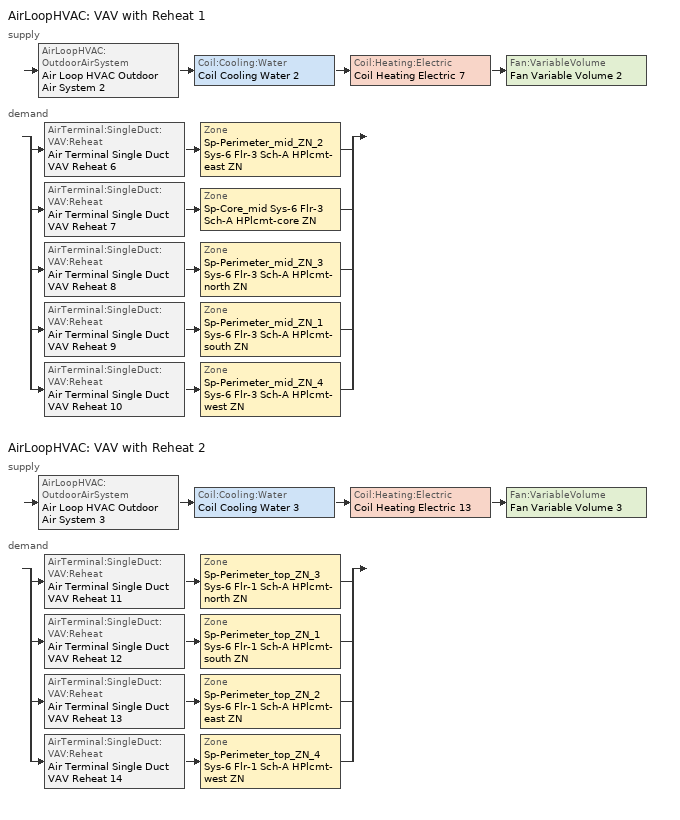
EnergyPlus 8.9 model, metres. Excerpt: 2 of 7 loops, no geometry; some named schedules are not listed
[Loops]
AirLoopHVAC 'VAV with Reheat 1'
 supply: AirLoopHVAC:OutdoorAirSystem 'Air Loop HVAC Outdoor Air System 2' > Coil:Cooling:Water 'Coil Cooling Water 2' > Coil:Heating:Electric 'Coil Heating Electric 7' > Fan:VariableVolume 'Fan Variable Volume 2'
 demand: split
  | AirTerminal:SingleDuct:VAV:Reheat 'Air Terminal Single Duct VAV Reheat 6' > Zone 'Sp-Perimeter_mid_ZN_2 Sys-6 Flr-3 Sch-A HPlcmt-east ZN'
  | AirTerminal:SingleDuct:VAV:Reheat 'Air Terminal Single Duct VAV Reheat 7' > Zone 'Sp-Core_mid Sys-6 Flr-3 Sch-A HPlcmt-core ZN'
  | AirTerminal:SingleDuct:VAV:Reheat 'Air Terminal Single Duct VAV Reheat 8' > Zone 'Sp-Perimeter_mid_ZN_3 Sys-6 Flr-3 Sch-A HPlcmt-north ZN'
  | AirTerminal:SingleDuct:VAV:Reheat 'Air Terminal Single Duct VAV Reheat 9' > Zone 'Sp-Perimeter_mid_ZN_1 Sys-6 Flr-3 Sch-A HPlcmt-south ZN'
  | AirTerminal:SingleDuct:VAV:Reheat 'Air Terminal Single Duct VAV Reheat 10' > Zone 'Sp-Perimeter_mid_ZN_4 Sys-6 Flr-3 Sch-A HPlcmt-west ZN'
AirLoopHVAC 'VAV with Reheat 2'
 supply: AirLoopHVAC:OutdoorAirSystem 'Air Loop HVAC Outdoor Air System 3' > Coil:Cooling:Water 'Coil Cooling Water 3' > Coil:Heating:Electric 'Coil Heating Electric 13' > Fan:VariableVolume 'Fan Variable Volume 3'
 demand: split
  | AirTerminal:SingleDuct:VAV:Reheat 'Air Terminal Single Duct VAV Reheat 11' > Zone 'Sp-Perimeter_top_ZN_3 Sys-6 Flr-1 Sch-A HPlcmt-north ZN'
  | AirTerminal:SingleDuct:VAV:Reheat 'Air Terminal Single Duct VAV Reheat 12' > Zone 'Sp-Perimeter_top_ZN_1 Sys-6 Flr-1 Sch-A HPlcmt-south ZN'
  | AirTerminal:SingleDuct:VAV:Reheat 'Air Terminal Single Duct VAV Reheat 13' > Zone 'Sp-Perimeter_top_ZN_2 Sys-6 Flr-1 Sch-A HPlcmt-east ZN'
  | AirTerminal:SingleDuct:VAV:Reheat 'Air Terminal Single Duct VAV Reheat 14' > Zone 'Sp-Perimeter_top_ZN_4 Sys-6 Flr-1 Sch-A HPlcmt-west ZN'
[ZoneControl:Thermostat] Control Object Type 1=ThermostatSetpoint:DualSetpoint
Name | Zone or ZoneList | Control Type Schedule | Control Name 1
Sp-Core_mid Sys-6 Flr-3 Sch-A HPlcmt-core ZN Thermostat | Sp-Core_mid Sys-6 Flr-3 Sch-A HPlcmt-core ZN | Sp-Core_mid Sys-6 Flr-3 Sch-A HPlcmt-core ZN Thermostat Schedule | Space Function Office - open plan Thermostat 30
Sp-Perimeter_mid_ZN_1 Sys-6 Flr-3 Sch-A HPlcmt-south ZN Thermostat | Sp-Perimeter_mid_ZN_1 Sys-6 Flr-3 Sch-A HPlcmt-south ZN | Sp-Perimeter_mid_ZN_1 Sys-6 Flr-3 Sch-A HPlcmt-south ZN Thermostat Schedule | Space Function Office - open plan Thermostat 29
Sp-Perimeter_mid_ZN_2 Sys-6 Flr-3 Sch-A HPlcmt-east ZN Thermostat | Sp-Perimeter_mid_ZN_2 Sys-6 Flr-3 Sch-A HPlcmt-east ZN | Sp-Perimeter_mid_ZN_2 Sys-6 Flr-3 Sch-A HPlcmt-east ZN Thermostat Schedule | Space Function Office - open plan Thermostat 27
Sp-Perimeter_mid_ZN_3 Sys-6 Flr-3 Sch-A HPlcmt-north ZN Thermostat | Sp-Perimeter_mid_ZN_3 Sys-6 Flr-3 Sch-A HPlcmt-north ZN | Sp-Perimeter_mid_ZN_3 Sys-6 Flr-3 Sch-A HPlcmt-north ZN Thermostat Schedule | Space Function Office - open plan Thermostat 26
Sp-Perimeter_mid_ZN_4 Sys-6 Flr-3 Sch-A HPlcmt-west ZN Thermostat | Sp-Perimeter_mid_ZN_4 Sys-6 Flr-3 Sch-A HPlcmt-west ZN | Sp-Perimeter_mid_ZN_4 Sys-6 Flr-3 Sch-A HPlcmt-west ZN Thermostat Schedule | Space Function Office - open plan Thermostat 28
Sp-Perimeter_top_ZN_1 Sys-6 Flr-1 Sch-A HPlcmt-south ZN Thermostat | Sp-Perimeter_top_ZN_1 Sys-6 Flr-1 Sch-A HPlcmt-south ZN | Sp-Perimeter_top_ZN_1 Sys-6 Flr-1 Sch-A HPlcmt-south ZN Thermostat Schedule | Space Function Office - open plan Thermostat 19
Sp-Perimeter_top_ZN_2 Sys-6 Flr-1 Sch-A HPlcmt-east ZN Thermostat | Sp-Perimeter_top_ZN_2 Sys-6 Flr-1 Sch-A HPlcmt-east ZN | Sp-Perimeter_top_ZN_2 Sys-6 Flr-1 Sch-A HPlcmt-east ZN Thermostat Schedule | Space Function Office - open plan Thermostat 17
Sp-Perimeter_top_ZN_3 Sys-6 Flr-1 Sch-A HPlcmt-north ZN Thermostat | Sp-Perimeter_top_ZN_3 Sys-6 Flr-1 Sch-A HPlcmt-north ZN | Sp-Perimeter_top_ZN_3 Sys-6 Flr-1 Sch-A HPlcmt-north ZN Thermostat Schedule | Space Function Office - open plan Thermostat 16
Sp-Perimeter_top_ZN_4 Sys-6 Flr-1 Sch-A HPlcmt-west ZN Thermostat | Sp-Perimeter_top_ZN_4 Sys-6 Flr-1 Sch-A HPlcmt-west ZN | Sp-Perimeter_top_ZN_4 Sys-6 Flr-1 Sch-A HPlcmt-west ZN Thermostat Schedule | Space Function Office - open plan Thermostat 18
[ThermostatSetpoint:DualSetpoint] Heating Setpoint Temperature Schedule=NECB-A-Thermostat Setpoint-Heating; Cooling Setpoint Temperature Schedule=NECB-A-Thermostat Setpoint-Cooling
Space Function Office - open plan Thermostat 30; Space Function Office - open plan Thermostat 29; Space Function Office - open plan Thermostat 27; Space Function Office - open plan Thermostat 26; Space Function Office - open plan Thermostat 28; Space Function Office - open plan Thermostat 19; Space Function Office - open plan Thermostat 17; Space Function Office - open plan Thermostat 16; Space Function Office - open plan Thermostat 18
[AirTerminal:SingleDuct:VAV:Reheat] Availability Schedule=Always On Discrete; Maximum Air Flow Rate {m3/s}=Autosize; Zone Minimum Air Flow Input Method=Constant; Constant Minimum Air Flow Fraction=0.3; Maximum Hot Water or Steam Flow Rate {m3/s}=Autosize; Minimum Hot Water or Steam Flow Rate {m3/s}=0; Convergence Tolerance=0.001; Damper Heating Action=Normal; Maximum Flow per Zone Floor Area During Reheat {m3/s-m2}=Autocalculate; Maximum Flow Fraction During Reheat=Autocalculate; Maximum Reheat Air Temperature {C}=43
Name | Fixed Minimum Air Flow Rate {m3/s} | Reheat Coil
Air Terminal Single Duct VAV Reheat 7 | 1.96707 | Coil Heating Electric 9
Air Terminal Single Duct VAV Reheat 9 | 0.414676 | Coil Heating Electric 11
Air Terminal Single Duct VAV Reheat 6 | 0.262524 | Coil Heating Electric 8
Air Terminal Single Duct VAV Reheat 8 | 0.414676 | Coil Heating Electric 10
Air Terminal Single Duct VAV Reheat 10 | 0.262507 | Coil Heating Electric 12
Air Terminal Single Duct VAV Reheat 12 | 0.414676 | Coil Heating Electric 15
Air Terminal Single Duct VAV Reheat 13 | 0.262524 | Coil Heating Electric 16
Air Terminal Single Duct VAV Reheat 11 | 0.414676 | Coil Heating Electric 14
Air Terminal Single Duct VAV Reheat 14 | 0.262507 | Coil Heating Electric 17
[Coil:Heating:Electric] Availability Schedule=Always On Discrete; Efficiency=1; Nominal Capacity {W}=Autosize
Coil Heating Electric 9; Coil Heating Electric 11; Coil Heating Electric 8; Coil Heating Electric 10; Coil Heating Electric 12; Coil Heating Electric 15; Coil Heating Electric 16; Coil Heating Electric 14; Coil Heating Electric 17; Coil Heating Electric 7; Coil Heating Electric 13
[ZoneHVAC:Baseboard:Convective:Electric] Availability Schedule=Always On Discrete; Heating Design Capacity {W}=Autosize; Efficiency=1
Zone HVAC Baseboard Convective Electric 7; Zone HVAC Baseboard Convective Electric 9; Zone HVAC Baseboard Convective Electric 6; Zone HVAC Baseboard Convective Electric 8; Zone HVAC Baseboard Convective Electric 10; Zone HVAC Baseboard Convective Electric 12; Zone HVAC Baseboard Convective Electric 13; Zone HVAC Baseboard Convective Electric 11; Zone HVAC Baseboard Convective Electric 14
[Zone equipment]
Sp-Core_mid Sys-6 Flr-3 Sch-A HPlcmt-core ZN: Air Terminal Single Duct VAV Reheat 7, Zone HVAC Baseboard Convective Electric 7
Sp-Perimeter_mid_ZN_1 Sys-6 Flr-3 Sch-A HPlcmt-south ZN: Air Terminal Single Duct VAV Reheat 9, Zone HVAC Baseboard Convective Electric 9
Sp-Perimeter_mid_ZN_2 Sys-6 Flr-3 Sch-A HPlcmt-east ZN: Air Terminal Single Duct VAV Reheat 6, Zone HVAC Baseboard Convective Electric 6
Sp-Perimeter_mid_ZN_3 Sys-6 Flr-3 Sch-A HPlcmt-north ZN: Air Terminal Single Duct VAV Reheat 8, Zone HVAC Baseboard Convective Electric 8
Sp-Perimeter_mid_ZN_4 Sys-6 Flr-3 Sch-A HPlcmt-west ZN: Air Terminal Single Duct VAV Reheat 10, Zone HVAC Baseboard Convective Electric 10
Sp-Perimeter_top_ZN_1 Sys-6 Flr-1 Sch-A HPlcmt-south ZN: Air Terminal Single Duct VAV Reheat 12, Zone HVAC Baseboard Convective Electric 12
Sp-Perimeter_top_ZN_2 Sys-6 Flr-1 Sch-A HPlcmt-east ZN: Air Terminal Single Duct VAV Reheat 13, Zone HVAC Baseboard Convective Electric 13
Sp-Perimeter_top_ZN_3 Sys-6 Flr-1 Sch-A HPlcmt-north ZN: Air Terminal Single Duct VAV Reheat 11, Zone HVAC Baseboard Convective Electric 11
Sp-Perimeter_top_ZN_4 Sys-6 Flr-1 Sch-A HPlcmt-west ZN: Air Terminal Single Duct VAV Reheat 14, Zone HVAC Baseboard Convective Electric 14
[Sizing:Zone] Zone Cooling Design Supply Air Temperature Input Method=SupplyAirTemperature; Zone Cooling Design Supply Air Temperature {C}=13; Zone Cooling Design Supply Air Temperature Difference {deltaC}=11.11; Zone Heating Design Supply Air Temperature Input Method=SupplyAirTemperature; Zone Heating Design Supply Air Temperature {C}=43; Zone Heating Design Supply Air Temperature Difference {deltaC}=11.11; Zone Cooling Design Supply Air Humidity Ratio {kgWater/kgDryAir}=0.0085; Zone Heating Design Supply Air Humidity Ratio {kgWater/kgDryAir}=0.008; Design Specification Outdoor Air Object=Space Function Office - open plan Ventilation; Zone Heating Sizing Factor=1.3; Zone Cooling Sizing Factor=1.1; Cooling Design Air Flow Method=DesignDay; Cooling Design Air Flow Rate {m3/s}=0; Cooling Minimum Air Flow per Zone Floor Area {m3/s-m2}=0.000762; Cooling Minimum Air Flow {m3/s}=0; Cooling Minimum Air Flow Fraction=0; Heating Design Air Flow Method=DesignDay; Heating Design Air Flow Rate {m3/s}=0; Heating Maximum Air Flow per Zone Floor Area {m3/s-m2}=0.002032; Heating Maximum Air Flow {m3/s}=0.141576; Heating Maximum Air Flow Fraction=0.3; Account for Dedicated Outdoor Air System=No
Name | Design Specification Zone Air Distribution Object
Sp-Core_mid Sys-6 Flr-3 Sch-A HPlcmt-core ZN | Sp-Core_mid Sys-6 Flr-3 Sch-A HPlcmt-core ZN Design Spec Zone Air Dist
Sp-Perimeter_mid_ZN_1 Sys-6 Flr-3 Sch-A HPlcmt-south ZN | Sp-Perimeter_mid_ZN_1 Sys-6 Flr-3 Sch-A HPlcmt-south ZN Design Spec Zone Air Dist
Sp-Perimeter_mid_ZN_2 Sys-6 Flr-3 Sch-A HPlcmt-east ZN | Sp-Perimeter_mid_ZN_2 Sys-6 Flr-3 Sch-A HPlcmt-east ZN Design Spec Zone Air Dist
Sp-Perimeter_mid_ZN_3 Sys-6 Flr-3 Sch-A HPlcmt-north ZN | Sp-Perimeter_mid_ZN_3 Sys-6 Flr-3 Sch-A HPlcmt-north ZN Design Spec Zone Air Dist
Sp-Perimeter_mid_ZN_4 Sys-6 Flr-3 Sch-A HPlcmt-west ZN | Sp-Perimeter_mid_ZN_4 Sys-6 Flr-3 Sch-A HPlcmt-west ZN Design Spec Zone Air Dist
Sp-Perimeter_top_ZN_1 Sys-6 Flr-1 Sch-A HPlcmt-south ZN | Sp-Perimeter_top_ZN_1 Sys-6 Flr-1 Sch-A HPlcmt-south ZN Design Spec Zone Air Dist
Sp-Perimeter_top_ZN_2 Sys-6 Flr-1 Sch-A HPlcmt-east ZN | Sp-Perimeter_top_ZN_2 Sys-6 Flr-1 Sch-A HPlcmt-east ZN Design Spec Zone Air Dist
Sp-Perimeter_top_ZN_3 Sys-6 Flr-1 Sch-A HPlcmt-north ZN | Sp-Perimeter_top_ZN_3 Sys-6 Flr-1 Sch-A HPlcmt-north ZN Design Spec Zone Air Dist
Sp-Perimeter_top_ZN_4 Sys-6 Flr-1 Sch-A HPlcmt-west ZN | Sp-Perimeter_top_ZN_4 Sys-6 Flr-1 Sch-A HPlcmt-west ZN Design Spec Zone Air Dist
[DesignSpecification:ZoneAirDistribution] Zone Air Distribution Effectiveness in Cooling Mode=1; Zone Air Distribution Effectiveness in Heating Mode=1
Sp-Core_mid Sys-6 Flr-3 Sch-A HPlcmt-core ZN Design Spec Zone Air Dist; Sp-Perimeter_mid_ZN_1 Sys-6 Flr-3 Sch-A HPlcmt-south ZN Design Spec Zone Air Dist; Sp-Perimeter_mid_ZN_2 Sys-6 Flr-3 Sch-A HPlcmt-east ZN Design Spec Zone Air Dist; Sp-Perimeter_mid_ZN_3 Sys-6 Flr-3 Sch-A HPlcmt-north ZN Design Spec Zone Air Dist; Sp-Perimeter_mid_ZN_4 Sys-6 Flr-3 Sch-A HPlcmt-west ZN Design Spec Zone Air Dist; Sp-Perimeter_top_ZN_1 Sys-6 Flr-1 Sch-A HPlcmt-south ZN Design Spec Zone Air Dist; Sp-Perimeter_top_ZN_2 Sys-6 Flr-1 Sch-A HPlcmt-east ZN Design Spec Zone Air Dist; Sp-Perimeter_top_ZN_3 Sys-6 Flr-1 Sch-A HPlcmt-north ZN Design Spec Zone Air Dist; Sp-Perimeter_top_ZN_4 Sys-6 Flr-1 Sch-A HPlcmt-west ZN Design Spec Zone Air Dist
[Controller:MechanicalVentilation] Demand Controlled Ventilation=No; System Outdoor Air Method=ZoneSum; Design Specification Outdoor Air Object Name 1=Space Function Office - open plan Ventilation; Design Specification Outdoor Air Object Name 2=Space Function Office - open plan Ventilation; Design Specification Outdoor Air Object Name 3=Space Function Office - open plan Ventilation; Design Specification Outdoor Air Object Name 4=Space Function Office - open plan Ventilation
Name | Availability Schedule | Zone Name 1 | Design Specification Zone Air Distribution Object Name 1 | Zone Name 2 | Design Specification Zone Air Distribution Object Name 2 | Zone Name 3 | Design Specification Zone Air Distribution Object Name 3 | Zone Name 4 | Design Specification Zone Air Distribution Object Name 4 | Zone Name 5 | Design Specification Outdoor Air Object Name 5 | Design Specification Zone Air Distribution Object Name 5
Controller Mechanical Ventilation 2 | VAV with Reheat 1 Occ Sch | Sp-Core_mid Sys-6 Flr-3 Sch-A HPlcmt-core ZN | Sp-Core_mid Sys-6 Flr-3 Sch-A HPlcmt-core ZN Design Spec Zone Air Dist | Sp-Perimeter_mid_ZN_1 Sys-6 Flr-3 Sch-A HPlcmt-south ZN | Sp-Perimeter_mid_ZN_1 Sys-6 Flr-3 Sch-A HPlcmt-south ZN Design Spec Zone Air Dist | Sp-Perimeter_mid_ZN_2 Sys-6 Flr-3 Sch-A HPlcmt-east ZN | Sp-Perimeter_mid_ZN_2 Sys-6 Flr-3 Sch-A HPlcmt-east ZN Design Spec Zone Air Dist | Sp-Perimeter_mid_ZN_3 Sys-6 Flr-3 Sch-A HPlcmt-north ZN | Sp-Perimeter_mid_ZN_3 Sys-6 Flr-3 Sch-A HPlcmt-north ZN Design Spec Zone Air Dist | Sp-Perimeter_mid_ZN_4 Sys-6 Flr-3 Sch-A HPlcmt-west ZN | Space Function Office - open plan Ventilation | Sp-Perimeter_mid_ZN_4 Sys-6 Flr-3 Sch-A HPlcmt-west ZN Design Spec Zone Air Dist
Controller Mechanical Ventilation 3 | VAV with Reheat 2 Occ Sch | Sp-Perimeter_top_ZN_1 Sys-6 Flr-1 Sch-A HPlcmt-south ZN | Sp-Perimeter_top_ZN_1 Sys-6 Flr-1 Sch-A HPlcmt-south ZN Design Spec Zone Air Dist | Sp-Perimeter_top_ZN_2 Sys-6 Flr-1 Sch-A HPlcmt-east ZN | Sp-Perimeter_top_ZN_2 Sys-6 Flr-1 Sch-A HPlcmt-east ZN Design Spec Zone Air Dist | Sp-Perimeter_top_ZN_3 Sys-6 Flr-1 Sch-A HPlcmt-north ZN | Sp-Perimeter_top_ZN_3 Sys-6 Flr-1 Sch-A HPlcmt-north ZN Design Spec Zone Air Dist | Sp-Perimeter_top_ZN_4 Sys-6 Flr-1 Sch-A HPlcmt-west ZN | Sp-Perimeter_top_ZN_4 Sys-6 Flr-1 Sch-A HPlcmt-west ZN Design Spec Zone Air Dist
[DesignSpecification:OutdoorAir]
Space Function Office - open plan Ventilation: Outdoor Air Method=Sum; Outdoor Air Flow per Person {m3/s-person}=0; Outdoor Air Flow per Zone Floor Area {m3/s-m2}=0.0004318; Outdoor Air Flow per Zone {m3/s}=0; Outdoor Air Flow Air Changes per Hour {1/hr}=0
[AirLoopHVAC] Design Supply Air Flow Rate {m3/s}=AutoSize
VAV with Reheat 1; VAV with Reheat 2
[Sizing:System] Type of Load to Size On=Sensible; Design Outdoor Air Flow Rate {m3/s}=Autosize; Central Heating Maximum System Air Flow Ratio=0.3; Preheat Design Temperature {C}=7; Preheat Design Humidity Ratio {kgWater/kgDryAir}=0.008; Precool Design Temperature {C}=13; Precool Design Humidity Ratio {kgWater/kgDryAir}=0.008; Central Cooling Design Supply Air Temperature {C}=13; Central Heating Design Supply Air Temperature {C}=13.1; Type of Zone Sum to Use=NonCoincident; 100% Outdoor Air in Cooling=No; 100% Outdoor Air in Heating=No; Central Cooling Design Supply Air Humidity Ratio {kgWater/kgDryAir}=0.0085; Central Heating Design Supply Air Humidity Ratio {kgWater/kgDryAir}=0.008; Cooling Supply Air Flow Rate Method=DesignDay; Cooling Supply Air Flow Rate {m3/s}=0; Cooling Supply Air Flow Rate Per Floor Area {m3/s-m2}=0.00996765; Cooling Fraction of Autosized Cooling Supply Air Flow Rate=1; Cooling Supply Air Flow Rate Per Unit Cooling Capacity {m3/s-W}=3.94755e-05; Heating Supply Air Flow Rate Method=DesignDay; Heating Supply Air Flow Rate {m3/s}=0; Heating Supply Air Flow Rate Per Floor Area {m3/s-m2}=0.00996765; Heating Fraction of Autosized Heating Supply Air Flow Rate=1; Heating Fraction of Autosized Cooling Supply Air Flow Rate=1; Heating Supply Air Flow Rate Per Unit Heating Capacity {m3/s-W}=3.15882e-05; System Outdoor Air Method=ZoneSum; Zone Maximum Outdoor Air Fraction=1; Cooling Design Capacity Method=CoolingDesignCapacity; Cooling Design Capacity {W}=Autosize; Cooling Design Capacity Per Floor Area {W/m2}=234.7; Fraction of Autosized Cooling Design Capacity=1; Heating Design Capacity Method=HeatingDesignCapacity; Heating Design Capacity {W}=Autosize; Heating Design Capacity Per Floor Area {W/m2}=157; Fraction of Autosized Heating Design Capacity=1; Central Cooling Capacity Control Method=OnOff
VAV with Reheat 1; VAV with Reheat 2
[Controller:WaterCoil] Control Variable=Temperature; Action=Reverse; Actuator Variable=Flow; Controller Convergence Tolerance {deltaC}=Autosize; Maximum Actuated Flow {m3/s}=Autosize; Minimum Actuated Flow {m3/s}=0
Controller Water Coil 2; Controller Water Coil 3
[Controller:OutdoorAir] Minimum Outdoor Air Flow Rate {m3/s}=0; Maximum Outdoor Air Flow Rate {m3/s}=Autosize; Economizer Control Type=DifferentialEnthalpy; Economizer Control Action Type=ModulateFlow; Lockout Type=NoLockout; Minimum Limit Type=FixedMinimum; High Humidity Control=No; Control High Indoor Humidity Based on Outdoor Humidity Ratio=Yes; Heat Recovery Bypass Control Type=BypassWhenWithinEconomizerLimits
Name | Minimum Outdoor Air Schedule | Mechanical Ventilation Controller
Controller Outdoor Air 2 | VAV with Reheat 1 Occ Sch | Controller Mechanical Ventilation 2
Controller Outdoor Air 3 | VAV with Reheat 2 Occ Sch | Controller Mechanical Ventilation 3
[SetpointManager:MixedAir] Control Variable=Temperature
Node 82 OS Default SPM; Node 81 OS Default SPM; Node 80 OS Default SPM; Node 108 OS Default SPM; Node 107 OS Default SPM; Node 106 OS Default SPM
[Coil:Cooling:Water] Availability Schedule=Always On Discrete; Design Water Flow Rate {m3/s}=Autosize; Design Air Flow Rate {m3/s}=Autosize; Design Inlet Water Temperature {C}=Autosize; Design Inlet Air Temperature {C}=Autosize; Design Outlet Air Temperature {C}=Autosize; Design Inlet Air Humidity Ratio {kgWater/kgDryAir}=Autosize; Design Outlet Air Humidity Ratio {kgWater/kgDryAir}=Autosize; Type of Analysis=SimpleAnalysis; Heat Exchanger Configuration=CrossFlow
Coil Cooling Water 2; Coil Cooling Water 3
[Fan:VariableVolume] Fan Total Efficiency=0.549965; Pressure Rise {Pa}=1458.33; Maximum Flow Rate {m3/s}=AutoSize; Fan Power Minimum Flow Rate Input Method=Fraction; Fan Power Minimum Flow Fraction=0.5; Fan Power Minimum Air Flow Rate {m3/s}=0; Motor Efficiency=0.8461; Motor In Airstream Fraction=1; Fan Power Coefficient 1=-4.1457; Fan Power Coefficient 2=16.803; Fan Power Coefficient 3=-19.471; Fan Power Coefficient 4=7.8488; Fan Power Coefficient 5=0
Name | Availability Schedule
Fan Variable Volume 2 | VAV with Reheat 1 Occ Sch
Fan Variable Volume 3 | VAV with Reheat 2 Occ Sch
[SetpointManager:Scheduled] Control Variable=Temperature
Name | Schedule
Setpoint Manager Scheduled 4 | Supply Air Temp 1
Setpoint Manager Scheduled 5 | Supply Air Temp 2
[Schedule:Compact]
Sp-Core_mid Sys-6 Flr-3 Sch-A HPlcmt-core ZN Thermostat Schedule; Sp-Perimeter_mid_ZN_1 Sys-6 Flr-3 Sch-A HPlcmt-south ZN Thermostat Schedule; Sp-Perimeter_mid_ZN_2 Sys-6 Flr-3 Sch-A HPlcmt-east ZN Thermostat Schedule; Sp-Perimeter_mid_ZN_3 Sys-6 Flr-3 Sch-A HPlcmt-north ZN Thermostat Schedule; Sp-Perimeter_mid_ZN_4 Sys-6 Flr-3 Sch-A HPlcmt-west ZN Thermostat Schedule; Sp-Perimeter_top_ZN_1 Sys-6 Flr-1 Sch-A HPlcmt-south ZN Thermostat Schedule; Sp-Perimeter_top_ZN_2 Sys-6 Flr-1 Sch-A HPlcmt-east ZN Thermostat Schedule; Sp-Perimeter_top_ZN_3 Sys-6 Flr-1 Sch-A HPlcmt-north ZN Thermostat Schedule; Sp-Perimeter_top_ZN_4 Sys-6 Flr-1 Sch-A HPlcmt-west ZN Thermostat Schedule: Through: 12/31, For: AllDays, Until: 24:00, 4
[Schedule:Day:Interval]
VAV with Reheat 1 Occ Sch Sunday; VAV with Reheat 1 Occ Sch Saturday; VAV with Reheat 2 Occ Sch Sunday; VAV with Reheat 2 Occ Sch Saturday: No, 24:00, 0
VAV with Reheat 1 Occ Sch Monday; VAV with Reheat 1 Occ Sch Tuesday; VAV with Reheat 1 Occ Sch Wednesday; VAV with Reheat 1 Occ Sch Thursday; VAV with Reheat 1 Occ Sch Friday; VAV with Reheat 2 Occ Sch Monday; VAV with Reheat 2 Occ Sch Tuesday; VAV with Reheat 2 Occ Sch Wednesday; VAV with Reheat 2 Occ Sch Thursday; VAV with Reheat 2 Occ Sch Friday: No, 08:00, 0, 19:00, 1, 24:00, 0
VAV with Reheat 1 Occ Sch Default; VAV with Reheat 1 Occ Sch Summer Design Day; VAV with Reheat 1 Occ Sch Winter Design Day; VAV with Reheat 2 Occ Sch Default; VAV with Reheat 2 Occ Sch Summer Design Day: No, 24:00, 1
[Schedule:Week:Daily]
Schedule:Week:Daily {869b10ba-dd51-4a2d-95ab-49920e5c274d}: NECB-A-Thermostat Setpoint-Heating Sun|Hol Day, NECB-A-Thermostat Setpoint-Heating Default|Wkdy Day, NECB-A-Thermostat Setpoint-Heating Default|Wkdy Day, NECB-A-Thermostat Setpoint-Heating Default|Wkdy Day, NECB-A-Thermostat Setpoint-Heating Default|Wkdy Day, NECB-A-Thermostat Setpoint-Heating Default|Wkdy Day, NECB-A-Thermostat Setpoint-Heating Sat Day, NECB-A-Thermostat Setpoint-Heating Default, NECB-A-Thermostat Setpoint-Heating Default, NECB-A-Thermostat Setpoint-Heating Default, NECB-A-Thermostat Setpoint-Heating Default, NECB-A-Thermostat Setpoint-Heating Default
Schedule:Week:Daily {7633941a-15e8-49ce-8e0d-e109df089e44}: NECB-A-Thermostat Setpoint-Cooling Sun|Hol Day, NECB-A-Thermostat Setpoint-Cooling Default|Wkdy Day, NECB-A-Thermostat Setpoint-Cooling Default|Wkdy Day, NECB-A-Thermostat Setpoint-Cooling Default|Wkdy Day, NECB-A-Thermostat Setpoint-Cooling Default|Wkdy Day, NECB-A-Thermostat Setpoint-Cooling Default|Wkdy Day, NECB-A-Thermostat Setpoint-Cooling Sat Day, NECB-A-Thermostat Setpoint-Cooling Default, NECB-A-Thermostat Setpoint-Cooling Default, NECB-A-Thermostat Setpoint-Cooling Default, NECB-A-Thermostat Setpoint-Cooling Default, NECB-A-Thermostat Setpoint-Cooling Default
Schedule:Week:Daily {eaa2a7a9-711f-4d1b-a8ab-0e9eafaafab2}: VAV with Reheat 1 Occ Sch Sunday, VAV with Reheat 1 Occ Sch Monday, VAV with Reheat 1 Occ Sch Tuesday, VAV with Reheat 1 Occ Sch Wednesday, VAV with Reheat 1 Occ Sch Thursday, VAV with Reheat 1 Occ Sch Friday, VAV with Reheat 1 Occ Sch Saturday, VAV with Reheat 1 Occ Sch Default, VAV with Reheat 1 Occ Sch Summer Design Day, VAV with Reheat 1 Occ Sch Winter Design Day, VAV with Reheat 1 Occ Sch Default, VAV with Reheat 1 Occ Sch Default
Schedule:Week:Daily {86ba2816-7e67-4843-8475-86614e29ffca}: VAV with Reheat 2 Occ Sch Sunday, VAV with Reheat 2 Occ Sch Monday, VAV with Reheat 2 Occ Sch Tuesday, VAV with Reheat 2 Occ Sch Wednesday, VAV with Reheat 2 Occ Sch Thursday, VAV with Reheat 2 Occ Sch Friday, VAV with Reheat 2 Occ Sch Saturday, VAV with Reheat 2 Occ Sch Default, VAV with Reheat 2 Occ Sch Summer Design Day, VAV with Reheat 2 Occ Sch Winter Design Day, VAV with Reheat 2 Occ Sch Default, VAV with Reheat 2 Occ Sch Default
Schedule:Week:Daily {bde4f2f5-43a0-4370-98fd-4371006981b8}: Supply Air Temp Default 1, Supply Air Temp Default 1, Supply Air Temp Default 1, Supply Air Temp Default 1, Supply Air Temp Default 1, Supply Air Temp Default 1, Supply Air Temp Default 1, Supply Air Temp Default 1, Supply Air Temp Default 1, Supply Air Temp Default 1, Supply Air Temp Default 1, Supply Air Temp Default 1
Schedule:Week:Daily {12520cdd-a403-4a17-b9a5-09fa45f34258}: Supply Air Temp Default 2, Supply Air Temp Default 2, Supply Air Temp Default 2, Supply Air Temp Default 2, Supply Air Temp Default 2, Supply Air Temp Default 2, Supply Air Temp Default 2, Supply Air Temp Default 2, Supply Air Temp Default 2, Supply Air Temp Default 2, Supply Air Temp Default 2, Supply Air Temp Default 2
[Schedule:Year]
NECB-A-Thermostat Setpoint-Heating: Schedule:Week:Daily {869b10ba-dd51-4a2d-95ab-49920e5c274d}, 1, 1, 12, 31
NECB-A-Thermostat Setpoint-Cooling: Schedule:Week:Daily {7633941a-15e8-49ce-8e0d-e109df089e44}, 1, 1, 12, 31
VAV with Reheat 1 Occ Sch: Schedule:Week:Daily {eaa2a7a9-711f-4d1b-a8ab-0e9eafaafab2}, 1, 1, 12, 31
VAV with Reheat 2 Occ Sch: Schedule:Week:Daily {86ba2816-7e67-4843-8475-86614e29ffca}, 1, 1, 12, 31
Supply Air Temp 1: Schedule:Week:Daily {bde4f2f5-43a0-4370-98fd-4371006981b8}, 1, 1, 12, 31
Supply Air Temp 2: Schedule:Week:Daily {12520cdd-a403-4a17-b9a5-09fa45f34258}, 1, 1, 12, 31
[Schedule:Constant]
Always On Discrete: Hourly Value=1
